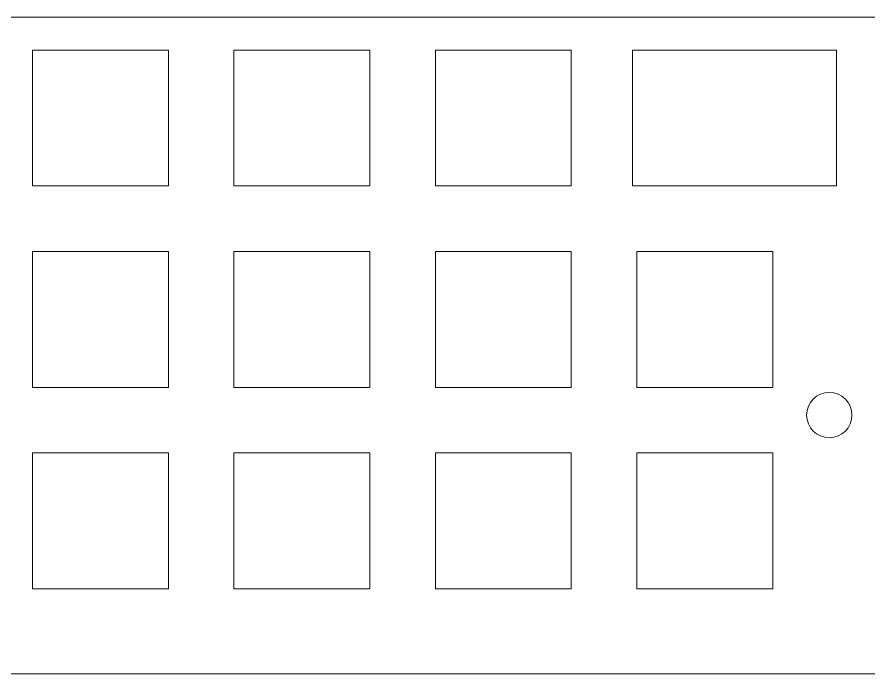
# Model space of a CAD drawing. Header units: millimetres. Extents: x -419 to 398, y -93 to 96.
# Drawn here: x -64.5 to 10.7, y -24.5 to 33.5 of the extents above; entities that cross this region are included whole.
import ezdxf

# ---------------------------------------------------------------- set-up
doc = ezdxf.new("R2010")
doc.units = ezdxf.units.MM
doc.header["$MEASUREMENT"] = 0
doc.layers.add('LED Strip', color=7, linetype='Continuous')

msp = doc.modelspace()

# ---------------------------------------------------------------- linework, layer by layer
at = {"layer": 'LED Strip', "color": 250, "lineweight": 9}
msp.add_lwpolyline([(-126, -24.4911), (126, -24.4911), (126, 33.5089), (-126, 33.5089), (-126, -24.4911)], close=True, dxfattribs=at)
msp.add_ellipse((7.1621, -1.6319), major_axis=(0, 2), ratio=1, dxfattribs=at)
for points in [[(-63.1779, 18.5931), (-63.1779, 18.5931), (-51.1779, 18.5931), (-51.1779, 18.5931), (-51.1779, 18.5931), (-51.1779, 18.5931), (-51.1779, 30.5931), (-51.1779, 30.5931), (-51.1779, 30.5931), (-51.1779, 30.5931), (-63.1779, 30.5931), (-63.1779, 30.5931), (-63.1779, 30.5931), (-63.1779, 30.5931), (-63.1779, 18.5931), (-63.1779, 18.5931)], [(-45.3979, 18.5931), (-45.3979, 18.5931), (-33.3979, 18.5931), (-33.3979, 18.5931), (-33.3979, 18.5931), (-33.3979, 18.5931), (-33.3979, 30.5931), (-33.3979, 30.5931), (-33.3979, 30.5931), (-33.3979, 30.5931), (-45.3979, 30.5931), (-45.3979, 30.5931), (-45.3979, 30.5931), (-45.3979, 30.5931), (-45.3979, 18.5931), (-45.3979, 18.5931)], [(-27.6179, 18.5931), (-27.6179, 18.5931), (-15.6179, 18.5931), (-15.6179, 18.5931), (-15.6179, 18.5931), (-15.6179, 18.5931), (-15.6179, 30.5931), (-15.6179, 30.5931), (-15.6179, 30.5931), (-15.6179, 30.5931), (-27.6179, 30.5931), (-27.6179, 30.5931), (-27.6179, 30.5931), (-27.6179, 30.5931), (-27.6179, 18.5931), (-27.6179, 18.5931)], [(-10.2129, 18.5932), (-10.2129, 18.5932), (7.7871, 18.5932), (7.7871, 18.5932), (7.7871, 18.5932), (7.7871, 18.5932), (7.7871, 30.5932), (7.7871, 30.5932), (7.7871, 30.5932), (7.7871, 30.5932), (-10.2129, 30.5932), (-10.2129, 30.5932), (-10.2129, 30.5932), (-10.2129, 30.5932), (-10.2129, 18.5932), (-10.2129, 18.5932)], [(-63.1779, 0.8131), (-63.1779, 0.8131), (-51.1779, 0.8131), (-51.1779, 0.8131), (-51.1779, 0.8131), (-51.1779, 0.8131), (-51.1779, 12.8131), (-51.1779, 12.8131), (-51.1779, 12.8131), (-51.1779, 12.8131), (-63.1779, 12.8131), (-63.1779, 12.8131), (-63.1779, 12.8131), (-63.1779, 12.8131), (-63.1779, 0.8131), (-63.1779, 0.8131)], [(-45.3979, 0.8131), (-45.3979, 0.8131), (-33.3979, 0.8131), (-33.3979, 0.8131), (-33.3979, 0.8131), (-33.3979, 0.8131), (-33.3979, 12.8131), (-33.3979, 12.8131), (-33.3979, 12.8131), (-33.3979, 12.8131), (-45.3979, 12.8131), (-45.3979, 12.8131), (-45.3979, 12.8131), (-45.3979, 12.8131), (-45.3979, 0.8131), (-45.3979, 0.8131)], [(-27.6179, 0.8131), (-27.6179, 0.8131), (-15.6179, 0.8131), (-15.6179, 0.8131), (-15.6179, 0.8131), (-15.6179, 0.8131), (-15.6179, 12.8131), (-15.6179, 12.8131), (-15.6179, 12.8131), (-15.6179, 12.8131), (-27.6179, 12.8131), (-27.6179, 12.8131), (-27.6179, 12.8131), (-27.6179, 12.8131), (-27.6179, 0.8131), (-27.6179, 0.8131)], [(-9.8379, 0.8131), (-9.8379, 0.8131), (2.1621, 0.8131), (2.1621, 0.8131), (2.1621, 0.8131), (2.1621, 0.8131), (2.1621, 12.8131), (2.1621, 12.8131), (2.1621, 12.8131), (2.1621, 12.8131), (-9.8379, 12.8131), (-9.8379, 12.8131), (-9.8379, 12.8131), (-9.8379, 12.8131), (-9.8379, 0.8131), (-9.8379, 0.8131)], [(-63.1779, -16.9669), (-63.1779, -16.9669), (-51.1779, -16.9669), (-51.1779, -16.9669), (-51.1779, -16.9669), (-51.1779, -16.9669), (-51.1779, -4.9669), (-51.1779, -4.9669), (-51.1779, -4.9669), (-51.1779, -4.9669), (-63.1779, -4.9669), (-63.1779, -4.9669), (-63.1779, -4.9669), (-63.1779, -4.9669), (-63.1779, -16.9669), (-63.1779, -16.9669)], [(-45.3979, -16.9669), (-45.3979, -16.9669), (-33.3979, -16.9669), (-33.3979, -16.9669), (-33.3979, -16.9669), (-33.3979, -16.9669), (-33.3979, -4.9669), (-33.3979, -4.9669), (-33.3979, -4.9669), (-33.3979, -4.9669), (-45.3979, -4.9669), (-45.3979, -4.9669), (-45.3979, -4.9669), (-45.3979, -4.9669), (-45.3979, -16.9669), (-45.3979, -16.9669)], [(-27.6179, -16.9669), (-27.6179, -16.9669), (-15.6179, -16.9669), (-15.6179, -16.9669), (-15.6179, -16.9669), (-15.6179, -16.9669), (-15.6179, -4.9669), (-15.6179, -4.9669), (-15.6179, -4.9669), (-15.6179, -4.9669), (-27.6179, -4.9669), (-27.6179, -4.9669), (-27.6179, -4.9669), (-27.6179, -4.9669), (-27.6179, -16.9669), (-27.6179, -16.9669)], [(-9.8379, -16.9669), (-9.8379, -16.9669), (2.1621, -16.9669), (2.1621, -16.9669), (2.1621, -16.9669), (2.1621, -16.9669), (2.1621, -4.9669), (2.1621, -4.9669), (2.1621, -4.9669), (2.1621, -4.9669), (-9.8379, -4.9669), (-9.8379, -4.9669), (-9.8379, -4.9669), (-9.8379, -4.9669), (-9.8379, -16.9669), (-9.8379, -16.9669)]]:
    msp.add_open_spline(points, degree=3, knots=[0, 0, 0, 0, 0.2, 0.2, 0.2, 0.2, 0.4, 0.4, 0.4, 0.4, 0.6, 0.6, 0.6, 0.6, 1, 1, 1, 1], dxfattribs=at)

doc.saveas('drawing.dxf')
